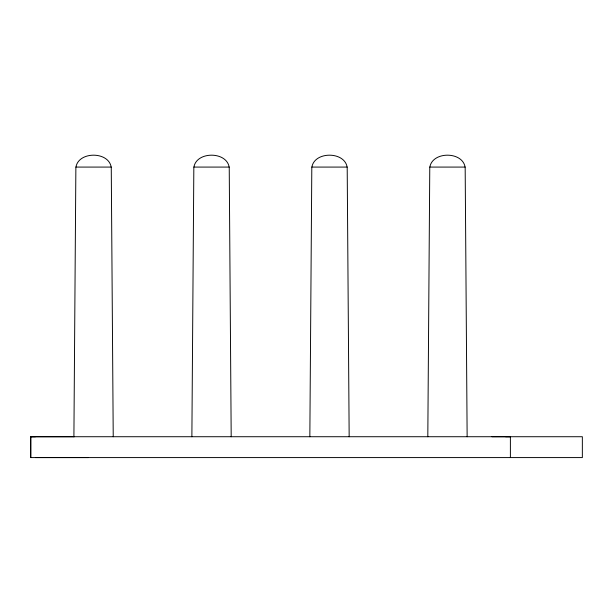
<?xml version="1.0" encoding="UTF-8"?>
<svg xmlns="http://www.w3.org/2000/svg" width="613" height="613" viewBox="0 0 613 613"><rect width="100%" height="100%" fill="white"/><g stroke="black" fill="none" stroke-linecap="round" stroke-linejoin="round"><path stroke-width="0.92" d="M73.905 436.724L75.874 167.081L111.259 167.081L113.229 436.724M191.877 436.724L193.838 167.081L229.231 167.081L231.193 436.724M309.841 436.724L311.81 167.081L347.196 167.081L349.165 436.724M427.813 436.724L429.774 167.081L465.167 167.081L467.137 436.724M491.963 436.724L510.407 436.709L505.602 436.724M35.439 436.724L30.696 436.724L30.65 457.582L582.35 457.582L582.35 436.724L30.65 436.724L30.681 457.582L30.681 436.724L74.342 436.724M88.241 457.582L35.439 457.582M510.391 436.724L510.391 457.582M465.083 167.081C462.463 151.219 432.479 151.219 429.859 167.081M347.111 167.081C344.491 151.219 314.515 151.219 311.894 167.081M229.147 167.081C226.526 151.219 196.543 151.219 193.923 167.081M111.175 167.081C108.555 151.219 78.579 151.219 75.958 167.081"/></g></svg>
